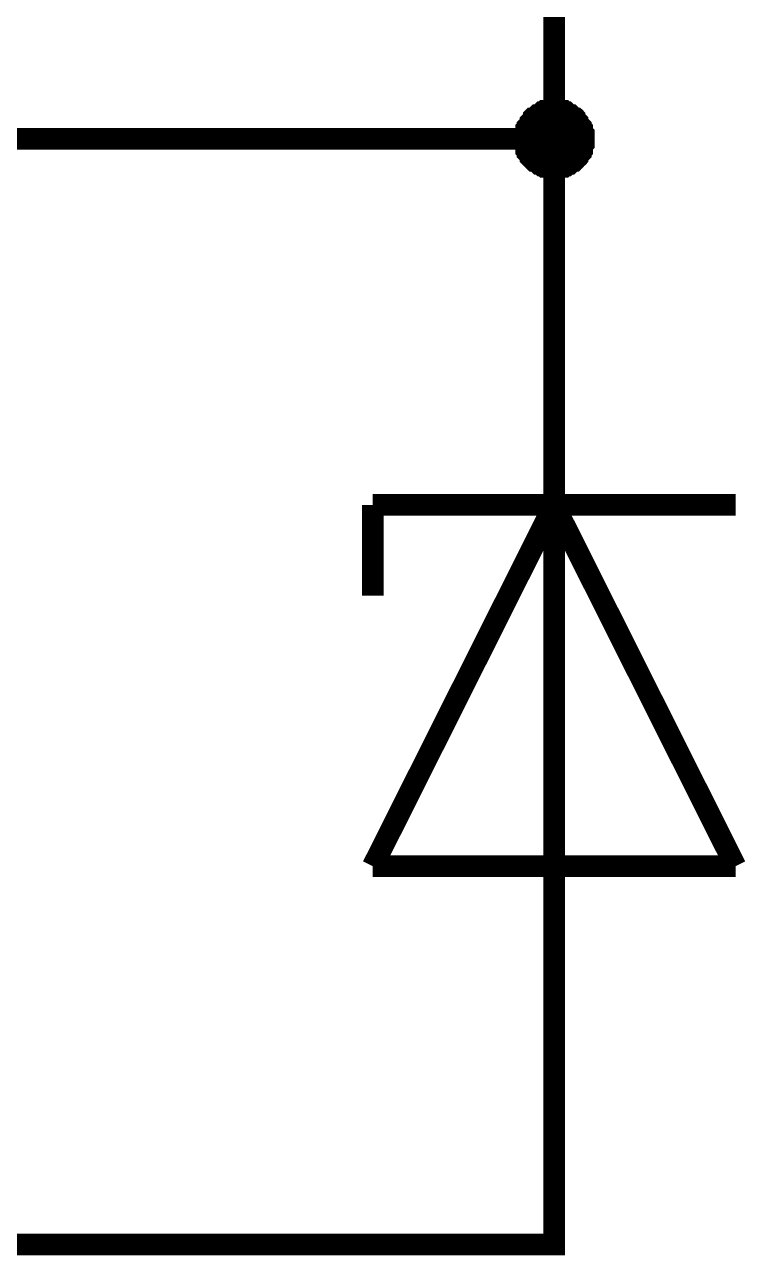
# Model space of a CAD drawing. Header units: millimetres. Extents: x 0 to 20.9, y 0 to 9.5.
# Drawn here: x 17.112 to 17.505, y 5.793 to 6.462 of the extents above; entities that cross this region are included whole.
import ezdxf

# ---------------------------------------------------------------- set-up
doc = ezdxf.new("R2010")
doc.units = ezdxf.units.MM
doc.header["$MEASUREMENT"] = 0
doc.layers.add('Sheet', color=255, linetype='Continuous')

msp = doc.modelspace()

# ---------------------------------------------------------------- linework, layer by layer
at = {"layer": 'Sheet'}
for points, const_width in [([(17.40015, 6.50598), (17.40015, 6.39989), (17, 6.39989)], 0.0118), ([(17.3801, 6.39989), (17.3801, 6.40072), (17.3801, 6.40156), (17.3801, 6.40323), (17.3801, 6.40406), (17.38093, 6.4049), (17.38093, 6.40573), (17.38093, 6.40657), (17.38177, 6.4074), (17.38177, 6.40824), (17.3826, 6.40907), (17.38344, 6.40991), (17.38344, 6.41075), (17.38427, 6.41158), (17.38511, 6.41242), (17.38511, 6.41325), (17.38595, 6.41409), (17.38678, 6.41492), (17.38762, 6.41492), (17.38845, 6.41576), (17.38929, 6.41659), (17.39012, 6.41659), (17.39096, 6.41743), (17.39179, 6.41826), (17.39263, 6.41826), (17.39346, 6.4191), (17.3943, 6.4191), (17.39513, 6.4191), (17.39597, 6.41993), (17.39681, 6.41993), (17.39848, 6.41993), (17.39931, 6.41993), (17.40015, 6.41993)], 0.0039), ([(17.3801, 6.39989), (17.3801, 6.40072), (17.3801, 6.40156), (17.3801, 6.40323), (17.3801, 6.40406), (17.38093, 6.4049), (17.38093, 6.40573), (17.38093, 6.40657), (17.38177, 6.4074), (17.38177, 6.40824), (17.3826, 6.40907), (17.38344, 6.40991), (17.38344, 6.41075), (17.38427, 6.41158), (17.38511, 6.41242), (17.38511, 6.41325), (17.38595, 6.41409), (17.38678, 6.41492), (17.38762, 6.41492), (17.38845, 6.41576), (17.38929, 6.41659), (17.39012, 6.41659), (17.39096, 6.41743), (17.39179, 6.41826), (17.39263, 6.41826), (17.39346, 6.4191), (17.3943, 6.4191), (17.39513, 6.4191), (17.39597, 6.41993), (17.39681, 6.41993), (17.39848, 6.41993), (17.39931, 6.41993), (17.40015, 6.41993)], 0.0039), ([(17.3801, 6.39989), (17.3801, 6.40072), (17.3801, 6.40156), (17.3801, 6.40323), (17.3801, 6.40406), (17.38093, 6.4049), (17.38093, 6.40573), (17.38093, 6.40657), (17.38177, 6.4074), (17.38177, 6.40824), (17.3826, 6.40907), (17.38344, 6.40991), (17.38344, 6.41075), (17.38427, 6.41158), (17.38511, 6.41242), (17.38511, 6.41325), (17.38595, 6.41409), (17.38678, 6.41492), (17.38762, 6.41492), (17.38845, 6.41576), (17.38929, 6.41659), (17.39012, 6.41659), (17.39096, 6.41743), (17.39179, 6.41826), (17.39263, 6.41826), (17.39346, 6.4191), (17.3943, 6.4191), (17.39513, 6.4191), (17.39597, 6.41993), (17.39681, 6.41993), (17.39848, 6.41993), (17.39931, 6.41993), (17.40015, 6.41993)], 0.0039), ([(17.3801, 6.39989), (17.3801, 6.40072), (17.3801, 6.40156), (17.3801, 6.40323), (17.3801, 6.40406), (17.38093, 6.4049), (17.38093, 6.40573), (17.38093, 6.40657), (17.38177, 6.4074), (17.38177, 6.40824), (17.3826, 6.40907), (17.38344, 6.40991), (17.38344, 6.41075), (17.38427, 6.41158), (17.38511, 6.41242), (17.38511, 6.41325), (17.38595, 6.41409), (17.38678, 6.41492), (17.38762, 6.41492), (17.38845, 6.41576), (17.38929, 6.41659), (17.39012, 6.41659), (17.39096, 6.41743), (17.39179, 6.41826), (17.39263, 6.41826), (17.39346, 6.4191), (17.3943, 6.4191), (17.39513, 6.4191), (17.39597, 6.41993), (17.39681, 6.41993), (17.39848, 6.41993), (17.39931, 6.41993), (17.40015, 6.41993)], 0.0039), ([(17.3801, 6.39989), (17.3801, 6.40072), (17.3801, 6.40156), (17.3801, 6.40323), (17.3801, 6.40406), (17.38093, 6.4049), (17.38093, 6.40573), (17.38093, 6.40657), (17.38177, 6.4074), (17.38177, 6.40824), (17.3826, 6.40907), (17.38344, 6.40991), (17.38344, 6.41075), (17.38427, 6.41158), (17.38511, 6.41242), (17.38511, 6.41325), (17.38595, 6.41409), (17.38678, 6.41492), (17.38762, 6.41492), (17.38845, 6.41576), (17.38929, 6.41659), (17.39012, 6.41659), (17.39096, 6.41743), (17.39179, 6.41826), (17.39263, 6.41826), (17.39346, 6.4191), (17.3943, 6.4191), (17.39513, 6.4191), (17.39597, 6.41993), (17.39681, 6.41993), (17.39848, 6.41993), (17.39931, 6.41993), (17.40015, 6.41993)], 0.0039), ([(17.3801, 6.39989), (17.3801, 6.40072), (17.3801, 6.40156), (17.3801, 6.40323), (17.3801, 6.40406), (17.38093, 6.4049), (17.38093, 6.40573), (17.38093, 6.40657), (17.38177, 6.4074), (17.38177, 6.40824), (17.3826, 6.40907), (17.38344, 6.40991), (17.38344, 6.41075), (17.38427, 6.41158), (17.38511, 6.41242), (17.38511, 6.41325), (17.38595, 6.41409), (17.38678, 6.41492), (17.38762, 6.41492), (17.38845, 6.41576), (17.38929, 6.41659), (17.39012, 6.41659), (17.39096, 6.41743), (17.39179, 6.41826), (17.39263, 6.41826), (17.39346, 6.4191), (17.3943, 6.4191), (17.39513, 6.4191), (17.39597, 6.41993), (17.39681, 6.41993), (17.39848, 6.41993), (17.39931, 6.41993), (17.40015, 6.41993)], 0.0039), ([(17.3801, 6.39989), (17.3801, 6.40072), (17.3801, 6.40156), (17.3801, 6.40323), (17.3801, 6.40406), (17.38093, 6.4049), (17.38093, 6.40573), (17.38093, 6.40657), (17.38177, 6.4074), (17.38177, 6.40824), (17.3826, 6.40907), (17.38344, 6.40991), (17.38344, 6.41075), (17.38427, 6.41158), (17.38511, 6.41242), (17.38511, 6.41325), (17.38595, 6.41409), (17.38678, 6.41492), (17.38762, 6.41492), (17.38845, 6.41576), (17.38929, 6.41659), (17.39012, 6.41659), (17.39096, 6.41743), (17.39179, 6.41826), (17.39263, 6.41826), (17.39346, 6.4191), (17.3943, 6.4191), (17.39513, 6.4191), (17.39597, 6.41993), (17.39681, 6.41993), (17.39848, 6.41993), (17.39931, 6.41993), (17.40015, 6.41993)], 0.0039), ([(17.3801, 6.39989), (17.3801, 6.40072), (17.3801, 6.40156), (17.3801, 6.40323), (17.3801, 6.40406), (17.38093, 6.4049), (17.38093, 6.40573), (17.38093, 6.40657), (17.38177, 6.4074), (17.38177, 6.40824), (17.3826, 6.40907), (17.38344, 6.40991), (17.38344, 6.41075), (17.38427, 6.41158), (17.38511, 6.41242), (17.38511, 6.41325), (17.38595, 6.41409), (17.38678, 6.41492), (17.38762, 6.41492), (17.38845, 6.41576), (17.38929, 6.41659), (17.39012, 6.41659), (17.39096, 6.41743), (17.39179, 6.41826), (17.39263, 6.41826), (17.39346, 6.4191), (17.3943, 6.4191), (17.39513, 6.4191), (17.39597, 6.41993), (17.39681, 6.41993), (17.39848, 6.41993), (17.39931, 6.41993), (17.40015, 6.41993)], 0.0039), ([(17.40015, 6.41993), (17.40015, 6.41993)], 0.0039), ([(17.40015, 6.41993), (17.40098, 6.41993), (17.40182, 6.41993), (17.40349, 6.41993), (17.40432, 6.41993), (17.40516, 6.4191), (17.40599, 6.4191), (17.40683, 6.4191), (17.40767, 6.41826), (17.4085, 6.41826), (17.40934, 6.41743), (17.41017, 6.41659), (17.41101, 6.41659), (17.41184, 6.41576), (17.41268, 6.41492), (17.41351, 6.41492), (17.41435, 6.41409), (17.41518, 6.41325), (17.41518, 6.41242), (17.41602, 6.41158), (17.41685, 6.41075), (17.41685, 6.40991), (17.41769, 6.40907), (17.41853, 6.40824), (17.41853, 6.4074), (17.41936, 6.40657), (17.41936, 6.40573), (17.41936, 6.4049), (17.4202, 6.40406), (17.4202, 6.40323), (17.4202, 6.40156), (17.4202, 6.40072), (17.4202, 6.39989)], 0.0039), ([(17.40015, 6.41993), (17.40015, 6.41993)], 0.0039), ([(17.40015, 6.41993), (17.40098, 6.41993), (17.40182, 6.41993), (17.40349, 6.41993), (17.40432, 6.41993), (17.40516, 6.4191), (17.40599, 6.4191), (17.40683, 6.4191), (17.40767, 6.41826), (17.4085, 6.41826), (17.40934, 6.41743), (17.41017, 6.41659), (17.41101, 6.41659), (17.41184, 6.41576), (17.41268, 6.41492), (17.41351, 6.41492), (17.41435, 6.41409), (17.41518, 6.41325), (17.41518, 6.41242), (17.41602, 6.41158), (17.41685, 6.41075), (17.41685, 6.40991), (17.41769, 6.40907), (17.41853, 6.40824), (17.41853, 6.4074), (17.41936, 6.40657), (17.41936, 6.40573), (17.41936, 6.4049), (17.4202, 6.40406), (17.4202, 6.40323), (17.4202, 6.40156), (17.4202, 6.40072), (17.4202, 6.39989)], 0.0039), ([(17.40015, 6.41993), (17.40015, 6.41993)], 0.0039), ([(17.40015, 6.41993), (17.40098, 6.41993), (17.40182, 6.41993), (17.40349, 6.41993), (17.40432, 6.41993), (17.40516, 6.4191), (17.40599, 6.4191), (17.40683, 6.4191), (17.40767, 6.41826), (17.4085, 6.41826), (17.40934, 6.41743), (17.41017, 6.41659), (17.41101, 6.41659), (17.41184, 6.41576), (17.41268, 6.41492), (17.41351, 6.41492), (17.41435, 6.41409), (17.41518, 6.41325), (17.41518, 6.41242), (17.41602, 6.41158), (17.41685, 6.41075), (17.41685, 6.40991), (17.41769, 6.40907), (17.41853, 6.40824), (17.41853, 6.4074), (17.41936, 6.40657), (17.41936, 6.40573), (17.41936, 6.4049), (17.4202, 6.40406), (17.4202, 6.40323), (17.4202, 6.40156), (17.4202, 6.40072), (17.4202, 6.39989)], 0.0039), ([(17.40015, 6.41993), (17.40015, 6.41993)], 0.0039), ([(17.40015, 6.41993), (17.40098, 6.41993), (17.40182, 6.41993), (17.40349, 6.41993), (17.40432, 6.41993), (17.40516, 6.4191), (17.40599, 6.4191), (17.40683, 6.4191), (17.40767, 6.41826), (17.4085, 6.41826), (17.40934, 6.41743), (17.41017, 6.41659), (17.41101, 6.41659), (17.41184, 6.41576), (17.41268, 6.41492), (17.41351, 6.41492), (17.41435, 6.41409), (17.41518, 6.41325), (17.41518, 6.41242), (17.41602, 6.41158), (17.41685, 6.41075), (17.41685, 6.40991), (17.41769, 6.40907), (17.41853, 6.40824), (17.41853, 6.4074), (17.41936, 6.40657), (17.41936, 6.40573), (17.41936, 6.4049), (17.4202, 6.40406), (17.4202, 6.40323), (17.4202, 6.40156), (17.4202, 6.40072), (17.4202, 6.39989)], 0.0039), ([(17.40015, 6.41993), (17.40015, 6.41993)], 0.0039), ([(17.40015, 6.41993), (17.40098, 6.41993), (17.40182, 6.41993), (17.40349, 6.41993), (17.40432, 6.41993), (17.40516, 6.4191), (17.40599, 6.4191), (17.40683, 6.4191), (17.40767, 6.41826), (17.4085, 6.41826), (17.40934, 6.41743), (17.41017, 6.41659), (17.41101, 6.41659), (17.41184, 6.41576), (17.41268, 6.41492), (17.41351, 6.41492), (17.41435, 6.41409), (17.41518, 6.41325), (17.41518, 6.41242), (17.41602, 6.41158), (17.41685, 6.41075), (17.41685, 6.40991), (17.41769, 6.40907), (17.41853, 6.40824), (17.41853, 6.4074), (17.41936, 6.40657), (17.41936, 6.40573), (17.41936, 6.4049), (17.4202, 6.40406), (17.4202, 6.40323), (17.4202, 6.40156), (17.4202, 6.40072), (17.4202, 6.39989)], 0.0039), ([(17.40015, 6.41993), (17.40015, 6.41993)], 0.0039), ([(17.40015, 6.41993), (17.40098, 6.41993), (17.40182, 6.41993), (17.40349, 6.41993), (17.40432, 6.41993), (17.40516, 6.4191), (17.40599, 6.4191), (17.40683, 6.4191), (17.40767, 6.41826), (17.4085, 6.41826), (17.40934, 6.41743), (17.41017, 6.41659), (17.41101, 6.41659), (17.41184, 6.41576), (17.41268, 6.41492), (17.41351, 6.41492), (17.41435, 6.41409), (17.41518, 6.41325), (17.41518, 6.41242), (17.41602, 6.41158), (17.41685, 6.41075), (17.41685, 6.40991), (17.41769, 6.40907), (17.41853, 6.40824), (17.41853, 6.4074), (17.41936, 6.40657), (17.41936, 6.40573), (17.41936, 6.4049), (17.4202, 6.40406), (17.4202, 6.40323), (17.4202, 6.40156), (17.4202, 6.40072), (17.4202, 6.39989)], 0.0039), ([(17.40015, 6.41993), (17.40015, 6.41993)], 0.0039), ([(17.40015, 6.41993), (17.40098, 6.41993), (17.40182, 6.41993), (17.40349, 6.41993), (17.40432, 6.41993), (17.40516, 6.4191), (17.40599, 6.4191), (17.40683, 6.4191), (17.40767, 6.41826), (17.4085, 6.41826), (17.40934, 6.41743), (17.41017, 6.41659), (17.41101, 6.41659), (17.41184, 6.41576), (17.41268, 6.41492), (17.41351, 6.41492), (17.41435, 6.41409), (17.41518, 6.41325), (17.41518, 6.41242), (17.41602, 6.41158), (17.41685, 6.41075), (17.41685, 6.40991), (17.41769, 6.40907), (17.41853, 6.40824), (17.41853, 6.4074), (17.41936, 6.40657), (17.41936, 6.40573), (17.41936, 6.4049), (17.4202, 6.40406), (17.4202, 6.40323), (17.4202, 6.40156), (17.4202, 6.40072), (17.4202, 6.39989)], 0.0039), ([(17.40015, 6.41993), (17.40015, 6.41993)], 0.0039), ([(17.40015, 6.41993), (17.40098, 6.41993), (17.40182, 6.41993), (17.40349, 6.41993), (17.40432, 6.41993), (17.40516, 6.4191), (17.40599, 6.4191), (17.40683, 6.4191), (17.40767, 6.41826), (17.4085, 6.41826), (17.40934, 6.41743), (17.41017, 6.41659), (17.41101, 6.41659), (17.41184, 6.41576), (17.41268, 6.41492), (17.41351, 6.41492), (17.41435, 6.41409), (17.41518, 6.41325), (17.41518, 6.41242), (17.41602, 6.41158), (17.41685, 6.41075), (17.41685, 6.40991), (17.41769, 6.40907), (17.41853, 6.40824), (17.41853, 6.4074), (17.41936, 6.40657), (17.41936, 6.40573), (17.41936, 6.4049), (17.4202, 6.40406), (17.4202, 6.40323), (17.4202, 6.40156), (17.4202, 6.40072), (17.4202, 6.39989)], 0.0039), ([(17.40015, 6.29964), (17.40015, 6.39989)], 0.0118), ([(17.40015, 6.37984), (17.39931, 6.37984), (17.39848, 6.37984), (17.39681, 6.37984), (17.39597, 6.37984), (17.39513, 6.38067), (17.3943, 6.38067), (17.39346, 6.38067), (17.39263, 6.38151), (17.39179, 6.38151), (17.39096, 6.38234), (17.39012, 6.38234), (17.38929, 6.38318), (17.38845, 6.38401), (17.38762, 6.38401), (17.38678, 6.38485), (17.38595, 6.38568), (17.38511, 6.38652), (17.38511, 6.38652), (17.38427, 6.38735), (17.38344, 6.38819), (17.38344, 6.38903), (17.3826, 6.38986), (17.38177, 6.3907), (17.38177, 6.39153), (17.38093, 6.39237), (17.38093, 6.39404), (17.38093, 6.39487), (17.3801, 6.39571), (17.3801, 6.39654), (17.3801, 6.39738), (17.3801, 6.39905), (17.3801, 6.39989)], 0.0039), ([(17.3801, 6.39989), (17.3801, 6.39989)], 0.0039), ([(17.40015, 6.37984), (17.39931, 6.37984), (17.39848, 6.37984), (17.39681, 6.37984), (17.39597, 6.37984), (17.39513, 6.38067), (17.3943, 6.38067), (17.39346, 6.38067), (17.39263, 6.38151), (17.39179, 6.38151), (17.39096, 6.38234), (17.39012, 6.38234), (17.38929, 6.38318), (17.38845, 6.38401), (17.38762, 6.38401), (17.38678, 6.38485), (17.38595, 6.38568), (17.38511, 6.38652), (17.38511, 6.38652), (17.38427, 6.38735), (17.38344, 6.38819), (17.38344, 6.38903), (17.3826, 6.38986), (17.38177, 6.3907), (17.38177, 6.39153), (17.38093, 6.39237), (17.38093, 6.39404), (17.38093, 6.39487), (17.3801, 6.39571), (17.3801, 6.39654), (17.3801, 6.39738), (17.3801, 6.39905), (17.3801, 6.39989)], 0.0039), ([(17.3801, 6.39989), (17.3801, 6.39989)], 0.0039), ([(17.40015, 6.37984), (17.39931, 6.37984), (17.39848, 6.37984), (17.39681, 6.37984), (17.39597, 6.37984), (17.39513, 6.38067), (17.3943, 6.38067), (17.39346, 6.38067), (17.39263, 6.38151), (17.39179, 6.38151), (17.39096, 6.38234), (17.39012, 6.38234), (17.38929, 6.38318), (17.38845, 6.38401), (17.38762, 6.38401), (17.38678, 6.38485), (17.38595, 6.38568), (17.38511, 6.38652), (17.38511, 6.38652), (17.38427, 6.38735), (17.38344, 6.38819), (17.38344, 6.38903), (17.3826, 6.38986), (17.38177, 6.3907), (17.38177, 6.39153), (17.38093, 6.39237), (17.38093, 6.39404), (17.38093, 6.39487), (17.3801, 6.39571), (17.3801, 6.39654), (17.3801, 6.39738), (17.3801, 6.39905), (17.3801, 6.39989)], 0.0039), ([(17.3801, 6.39989), (17.3801, 6.39989)], 0.0039), ([(17.40015, 6.37984), (17.39931, 6.37984), (17.39848, 6.37984), (17.39681, 6.37984), (17.39597, 6.37984), (17.39513, 6.38067), (17.3943, 6.38067), (17.39346, 6.38067), (17.39263, 6.38151), (17.39179, 6.38151), (17.39096, 6.38234), (17.39012, 6.38234), (17.38929, 6.38318), (17.38845, 6.38401), (17.38762, 6.38401), (17.38678, 6.38485), (17.38595, 6.38568), (17.38511, 6.38652), (17.38511, 6.38652), (17.38427, 6.38735), (17.38344, 6.38819), (17.38344, 6.38903), (17.3826, 6.38986), (17.38177, 6.3907), (17.38177, 6.39153), (17.38093, 6.39237), (17.38093, 6.39404), (17.38093, 6.39487), (17.3801, 6.39571), (17.3801, 6.39654), (17.3801, 6.39738), (17.3801, 6.39905), (17.3801, 6.39989)], 0.0039), ([(17.3801, 6.39989), (17.3801, 6.39989)], 0.0039), ([(17.40015, 6.37984), (17.39931, 6.37984), (17.39848, 6.37984), (17.39681, 6.37984), (17.39597, 6.37984), (17.39513, 6.38067), (17.3943, 6.38067), (17.39346, 6.38067), (17.39263, 6.38151), (17.39179, 6.38151), (17.39096, 6.38234), (17.39012, 6.38234), (17.38929, 6.38318), (17.38845, 6.38401), (17.38762, 6.38401), (17.38678, 6.38485), (17.38595, 6.38568), (17.38511, 6.38652), (17.38511, 6.38652), (17.38427, 6.38735), (17.38344, 6.38819), (17.38344, 6.38903), (17.3826, 6.38986), (17.38177, 6.3907), (17.38177, 6.39153), (17.38093, 6.39237), (17.38093, 6.39404), (17.38093, 6.39487), (17.3801, 6.39571), (17.3801, 6.39654), (17.3801, 6.39738), (17.3801, 6.39905), (17.3801, 6.39989)], 0.0039), ([(17.3801, 6.39989), (17.3801, 6.39989)], 0.0039), ([(17.40015, 6.37984), (17.39931, 6.37984), (17.39848, 6.37984), (17.39681, 6.37984), (17.39597, 6.37984), (17.39513, 6.38067), (17.3943, 6.38067), (17.39346, 6.38067), (17.39263, 6.38151), (17.39179, 6.38151), (17.39096, 6.38234), (17.39012, 6.38234), (17.38929, 6.38318), (17.38845, 6.38401), (17.38762, 6.38401), (17.38678, 6.38485), (17.38595, 6.38568), (17.38511, 6.38652), (17.38511, 6.38652), (17.38427, 6.38735), (17.38344, 6.38819), (17.38344, 6.38903), (17.3826, 6.38986), (17.38177, 6.3907), (17.38177, 6.39153), (17.38093, 6.39237), (17.38093, 6.39404), (17.38093, 6.39487), (17.3801, 6.39571), (17.3801, 6.39654), (17.3801, 6.39738), (17.3801, 6.39905), (17.3801, 6.39989)], 0.0039), ([(17.3801, 6.39989), (17.3801, 6.39989)], 0.0039), ([(17.40015, 6.37984), (17.39931, 6.37984), (17.39848, 6.37984), (17.39681, 6.37984), (17.39597, 6.37984), (17.39513, 6.38067), (17.3943, 6.38067), (17.39346, 6.38067), (17.39263, 6.38151), (17.39179, 6.38151), (17.39096, 6.38234), (17.39012, 6.38234), (17.38929, 6.38318), (17.38845, 6.38401), (17.38762, 6.38401), (17.38678, 6.38485), (17.38595, 6.38568), (17.38511, 6.38652), (17.38511, 6.38652), (17.38427, 6.38735), (17.38344, 6.38819), (17.38344, 6.38903), (17.3826, 6.38986), (17.38177, 6.3907), (17.38177, 6.39153), (17.38093, 6.39237), (17.38093, 6.39404), (17.38093, 6.39487), (17.3801, 6.39571), (17.3801, 6.39654), (17.3801, 6.39738), (17.3801, 6.39905), (17.3801, 6.39989)], 0.0039), ([(17.3801, 6.39989), (17.3801, 6.39989)], 0.0039), ([(17.40015, 6.37984), (17.39931, 6.37984), (17.39848, 6.37984), (17.39681, 6.37984), (17.39597, 6.37984), (17.39513, 6.38067), (17.3943, 6.38067), (17.39346, 6.38067), (17.39263, 6.38151), (17.39179, 6.38151), (17.39096, 6.38234), (17.39012, 6.38234), (17.38929, 6.38318), (17.38845, 6.38401), (17.38762, 6.38401), (17.38678, 6.38485), (17.38595, 6.38568), (17.38511, 6.38652), (17.38511, 6.38652), (17.38427, 6.38735), (17.38344, 6.38819), (17.38344, 6.38903), (17.3826, 6.38986), (17.38177, 6.3907), (17.38177, 6.39153), (17.38093, 6.39237), (17.38093, 6.39404), (17.38093, 6.39487), (17.3801, 6.39571), (17.3801, 6.39654), (17.3801, 6.39738), (17.3801, 6.39905), (17.3801, 6.39989)], 0.0039), ([(17.3801, 6.39989), (17.3801, 6.39989)], 0.0039), ([(17.4202, 6.39989), (17.4202, 6.39905), (17.4202, 6.39738), (17.4202, 6.39654), (17.4202, 6.39571), (17.41936, 6.39487), (17.41936, 6.39404), (17.41936, 6.39237), (17.41853, 6.39153), (17.41853, 6.3907), (17.41769, 6.38986), (17.41685, 6.38903), (17.41685, 6.38819), (17.41602, 6.38735), (17.41518, 6.38652), (17.41518, 6.38652), (17.41435, 6.38568), (17.41351, 6.38485), (17.41268, 6.38401), (17.41184, 6.38401), (17.41101, 6.38318), (17.41017, 6.38234), (17.40934, 6.38234), (17.4085, 6.38151), (17.40767, 6.38151), (17.40683, 6.38067), (17.40599, 6.38067), (17.40516, 6.38067), (17.40432, 6.37984), (17.40349, 6.37984), (17.40182, 6.37984), (17.40098, 6.37984), (17.40015, 6.37984)], 0.0039), ([(17.4202, 6.39989), (17.4202, 6.39905), (17.4202, 6.39738), (17.4202, 6.39654), (17.4202, 6.39571), (17.41936, 6.39487), (17.41936, 6.39404), (17.41936, 6.39237), (17.41853, 6.39153), (17.41853, 6.3907), (17.41769, 6.38986), (17.41685, 6.38903), (17.41685, 6.38819), (17.41602, 6.38735), (17.41518, 6.38652), (17.41518, 6.38652), (17.41435, 6.38568), (17.41351, 6.38485), (17.41268, 6.38401), (17.41184, 6.38401), (17.41101, 6.38318), (17.41017, 6.38234), (17.40934, 6.38234), (17.4085, 6.38151), (17.40767, 6.38151), (17.40683, 6.38067), (17.40599, 6.38067), (17.40516, 6.38067), (17.40432, 6.37984), (17.40349, 6.37984), (17.40182, 6.37984), (17.40098, 6.37984), (17.40015, 6.37984)], 0.0039), ([(17.4202, 6.39989), (17.4202, 6.39905), (17.4202, 6.39738), (17.4202, 6.39654), (17.4202, 6.39571), (17.41936, 6.39487), (17.41936, 6.39404), (17.41936, 6.39237), (17.41853, 6.39153), (17.41853, 6.3907), (17.41769, 6.38986), (17.41685, 6.38903), (17.41685, 6.38819), (17.41602, 6.38735), (17.41518, 6.38652), (17.41518, 6.38652), (17.41435, 6.38568), (17.41351, 6.38485), (17.41268, 6.38401), (17.41184, 6.38401), (17.41101, 6.38318), (17.41017, 6.38234), (17.40934, 6.38234), (17.4085, 6.38151), (17.40767, 6.38151), (17.40683, 6.38067), (17.40599, 6.38067), (17.40516, 6.38067), (17.40432, 6.37984), (17.40349, 6.37984), (17.40182, 6.37984), (17.40098, 6.37984), (17.40015, 6.37984)], 0.0039), ([(17.4202, 6.39989), (17.4202, 6.39905), (17.4202, 6.39738), (17.4202, 6.39654), (17.4202, 6.39571), (17.41936, 6.39487), (17.41936, 6.39404), (17.41936, 6.39237), (17.41853, 6.39153), (17.41853, 6.3907), (17.41769, 6.38986), (17.41685, 6.38903), (17.41685, 6.38819), (17.41602, 6.38735), (17.41518, 6.38652), (17.41518, 6.38652), (17.41435, 6.38568), (17.41351, 6.38485), (17.41268, 6.38401), (17.41184, 6.38401), (17.41101, 6.38318), (17.41017, 6.38234), (17.40934, 6.38234), (17.4085, 6.38151), (17.40767, 6.38151), (17.40683, 6.38067), (17.40599, 6.38067), (17.40516, 6.38067), (17.40432, 6.37984), (17.40349, 6.37984), (17.40182, 6.37984), (17.40098, 6.37984), (17.40015, 6.37984)], 0.0039), ([(17.4202, 6.39989), (17.4202, 6.39905), (17.4202, 6.39738), (17.4202, 6.39654), (17.4202, 6.39571), (17.41936, 6.39487), (17.41936, 6.39404), (17.41936, 6.39237), (17.41853, 6.39153), (17.41853, 6.3907), (17.41769, 6.38986), (17.41685, 6.38903), (17.41685, 6.38819), (17.41602, 6.38735), (17.41518, 6.38652), (17.41518, 6.38652), (17.41435, 6.38568), (17.41351, 6.38485), (17.41268, 6.38401), (17.41184, 6.38401), (17.41101, 6.38318), (17.41017, 6.38234), (17.40934, 6.38234), (17.4085, 6.38151), (17.40767, 6.38151), (17.40683, 6.38067), (17.40599, 6.38067), (17.40516, 6.38067), (17.40432, 6.37984), (17.40349, 6.37984), (17.40182, 6.37984), (17.40098, 6.37984), (17.40015, 6.37984)], 0.0039), ([(17.4202, 6.39989), (17.4202, 6.39905), (17.4202, 6.39738), (17.4202, 6.39654), (17.4202, 6.39571), (17.41936, 6.39487), (17.41936, 6.39404), (17.41936, 6.39237), (17.41853, 6.39153), (17.41853, 6.3907), (17.41769, 6.38986), (17.41685, 6.38903), (17.41685, 6.38819), (17.41602, 6.38735), (17.41518, 6.38652), (17.41518, 6.38652), (17.41435, 6.38568), (17.41351, 6.38485), (17.41268, 6.38401), (17.41184, 6.38401), (17.41101, 6.38318), (17.41017, 6.38234), (17.40934, 6.38234), (17.4085, 6.38151), (17.40767, 6.38151), (17.40683, 6.38067), (17.40599, 6.38067), (17.40516, 6.38067), (17.40432, 6.37984), (17.40349, 6.37984), (17.40182, 6.37984), (17.40098, 6.37984), (17.40015, 6.37984)], 0.0039), ([(17.4202, 6.39989), (17.4202, 6.39905), (17.4202, 6.39738), (17.4202, 6.39654), (17.4202, 6.39571), (17.41936, 6.39487), (17.41936, 6.39404), (17.41936, 6.39237), (17.41853, 6.39153), (17.41853, 6.3907), (17.41769, 6.38986), (17.41685, 6.38903), (17.41685, 6.38819), (17.41602, 6.38735), (17.41518, 6.38652), (17.41518, 6.38652), (17.41435, 6.38568), (17.41351, 6.38485), (17.41268, 6.38401), (17.41184, 6.38401), (17.41101, 6.38318), (17.41017, 6.38234), (17.40934, 6.38234), (17.4085, 6.38151), (17.40767, 6.38151), (17.40683, 6.38067), (17.40599, 6.38067), (17.40516, 6.38067), (17.40432, 6.37984), (17.40349, 6.37984), (17.40182, 6.37984), (17.40098, 6.37984), (17.40015, 6.37984)], 0.0039), ([(17.4202, 6.39989), (17.4202, 6.39905), (17.4202, 6.39738), (17.4202, 6.39654), (17.4202, 6.39571), (17.41936, 6.39487), (17.41936, 6.39404), (17.41936, 6.39237), (17.41853, 6.39153), (17.41853, 6.3907), (17.41769, 6.38986), (17.41685, 6.38903), (17.41685, 6.38819), (17.41602, 6.38735), (17.41518, 6.38652), (17.41518, 6.38652), (17.41435, 6.38568), (17.41351, 6.38485), (17.41268, 6.38401), (17.41184, 6.38401), (17.41101, 6.38318), (17.41017, 6.38234), (17.40934, 6.38234), (17.4085, 6.38151), (17.40767, 6.38151), (17.40683, 6.38067), (17.40599, 6.38067), (17.40516, 6.38067), (17.40432, 6.37984), (17.40349, 6.37984), (17.40182, 6.37984), (17.40098, 6.37984), (17.40015, 6.37984)], 0.0039), ([(17.4202, 6.39989), (17.4202, 6.39989), (17.4202, 6.39989), (17.4202, 6.39989), (17.4202, 6.39989), (17.4202, 6.39989), (17.4202, 6.39989), (17.4202, 6.39989), (17.4202, 6.39989), (17.4202, 6.39989), (17.4202, 6.39989), (17.4202, 6.39989), (17.4202, 6.39989), (17.4202, 6.39989), (17.4202, 6.39989), (17.4202, 6.39989), (17.4202, 6.39989), (17.4202, 6.39989), (17.4202, 6.39989), (17.4202, 6.39989), (17.4202, 6.39989), (17.4202, 6.39989), (17.4202, 6.39989), (17.4202, 6.39989), (17.4202, 6.39989), (17.4202, 6.39989), (17.4202, 6.39989), (17.4202, 6.39989), (17.4202, 6.39989), (17.4202, 6.39989), (17.4202, 6.39989), (17.4202, 6.39989), (17.4202, 6.39989)], 0.0039), ([(17.4202, 6.39989), (17.4202, 6.39989)], 0.0039), ([(17.4202, 6.39989), (17.4202, 6.39989), (17.4202, 6.39989), (17.4202, 6.39989), (17.4202, 6.39989), (17.4202, 6.39989), (17.4202, 6.39989), (17.4202, 6.39989), (17.4202, 6.39989), (17.4202, 6.39989), (17.4202, 6.39989), (17.4202, 6.39989), (17.4202, 6.39989), (17.4202, 6.39989), (17.4202, 6.39989), (17.4202, 6.39989), (17.4202, 6.39989), (17.4202, 6.39989), (17.4202, 6.39989), (17.4202, 6.39989), (17.4202, 6.39989), (17.4202, 6.39989), (17.4202, 6.39989), (17.4202, 6.39989), (17.4202, 6.39989), (17.4202, 6.39989), (17.4202, 6.39989), (17.4202, 6.39989), (17.4202, 6.39989), (17.4202, 6.39989), (17.4202, 6.39989), (17.4202, 6.39989), (17.4202, 6.39989)], 0.0039), ([(17.4202, 6.39989), (17.4202, 6.39989)], 0.0039), ([(17.4202, 6.39989), (17.4202, 6.39989), (17.4202, 6.39989), (17.4202, 6.39989), (17.4202, 6.39989), (17.4202, 6.39989), (17.4202, 6.39989), (17.4202, 6.39989), (17.4202, 6.39989), (17.4202, 6.39989), (17.4202, 6.39989), (17.4202, 6.39989), (17.4202, 6.39989), (17.4202, 6.39989), (17.4202, 6.39989), (17.4202, 6.39989), (17.4202, 6.39989), (17.4202, 6.39989), (17.4202, 6.39989), (17.4202, 6.39989), (17.4202, 6.39989), (17.4202, 6.39989), (17.4202, 6.39989), (17.4202, 6.39989), (17.4202, 6.39989), (17.4202, 6.39989), (17.4202, 6.39989), (17.4202, 6.39989), (17.4202, 6.39989), (17.4202, 6.39989), (17.4202, 6.39989), (17.4202, 6.39989), (17.4202, 6.39989)], 0.0039), ([(17.4202, 6.39989), (17.4202, 6.39989)], 0.0039), ([(17.4202, 6.39989), (17.4202, 6.39989), (17.4202, 6.39989), (17.4202, 6.39989), (17.4202, 6.39989), (17.4202, 6.39989), (17.4202, 6.39989), (17.4202, 6.39989), (17.4202, 6.39989), (17.4202, 6.39989), (17.4202, 6.39989), (17.4202, 6.39989), (17.4202, 6.39989), (17.4202, 6.39989), (17.4202, 6.39989), (17.4202, 6.39989), (17.4202, 6.39989), (17.4202, 6.39989), (17.4202, 6.39989), (17.4202, 6.39989), (17.4202, 6.39989), (17.4202, 6.39989), (17.4202, 6.39989), (17.4202, 6.39989), (17.4202, 6.39989), (17.4202, 6.39989), (17.4202, 6.39989), (17.4202, 6.39989), (17.4202, 6.39989), (17.4202, 6.39989), (17.4202, 6.39989), (17.4202, 6.39989), (17.4202, 6.39989)], 0.0039), ([(17.4202, 6.39989), (17.4202, 6.39989)], 0.0039), ([(17.4202, 6.39989), (17.4202, 6.39989), (17.4202, 6.39989), (17.4202, 6.39989), (17.4202, 6.39989), (17.4202, 6.39989), (17.4202, 6.39989), (17.4202, 6.39989), (17.4202, 6.39989), (17.4202, 6.39989), (17.4202, 6.39989), (17.4202, 6.39989), (17.4202, 6.39989), (17.4202, 6.39989), (17.4202, 6.39989), (17.4202, 6.39989), (17.4202, 6.39989), (17.4202, 6.39989), (17.4202, 6.39989), (17.4202, 6.39989), (17.4202, 6.39989), (17.4202, 6.39989), (17.4202, 6.39989), (17.4202, 6.39989), (17.4202, 6.39989), (17.4202, 6.39989), (17.4202, 6.39989), (17.4202, 6.39989), (17.4202, 6.39989), (17.4202, 6.39989), (17.4202, 6.39989), (17.4202, 6.39989), (17.4202, 6.39989)], 0.0039), ([(17.4202, 6.39989), (17.4202, 6.39989)], 0.0039), ([(17.4202, 6.39989), (17.4202, 6.39989), (17.4202, 6.39989), (17.4202, 6.39989), (17.4202, 6.39989), (17.4202, 6.39989), (17.4202, 6.39989), (17.4202, 6.39989), (17.4202, 6.39989), (17.4202, 6.39989), (17.4202, 6.39989), (17.4202, 6.39989), (17.4202, 6.39989), (17.4202, 6.39989), (17.4202, 6.39989), (17.4202, 6.39989), (17.4202, 6.39989), (17.4202, 6.39989), (17.4202, 6.39989), (17.4202, 6.39989), (17.4202, 6.39989), (17.4202, 6.39989), (17.4202, 6.39989), (17.4202, 6.39989), (17.4202, 6.39989), (17.4202, 6.39989), (17.4202, 6.39989), (17.4202, 6.39989), (17.4202, 6.39989), (17.4202, 6.39989), (17.4202, 6.39989), (17.4202, 6.39989), (17.4202, 6.39989)], 0.0039), ([(17.4202, 6.39989), (17.4202, 6.39989)], 0.0039), ([(17.4202, 6.39989), (17.4202, 6.39989), (17.4202, 6.39989), (17.4202, 6.39989), (17.4202, 6.39989), (17.4202, 6.39989), (17.4202, 6.39989), (17.4202, 6.39989), (17.4202, 6.39989), (17.4202, 6.39989), (17.4202, 6.39989), (17.4202, 6.39989), (17.4202, 6.39989), (17.4202, 6.39989), (17.4202, 6.39989), (17.4202, 6.39989), (17.4202, 6.39989), (17.4202, 6.39989), (17.4202, 6.39989), (17.4202, 6.39989), (17.4202, 6.39989), (17.4202, 6.39989), (17.4202, 6.39989), (17.4202, 6.39989), (17.4202, 6.39989), (17.4202, 6.39989), (17.4202, 6.39989), (17.4202, 6.39989), (17.4202, 6.39989), (17.4202, 6.39989), (17.4202, 6.39989), (17.4202, 6.39989), (17.4202, 6.39989)], 0.0039), ([(17.4202, 6.39989), (17.4202, 6.39989)], 0.0039), ([(17.4202, 6.39989), (17.4202, 6.39989), (17.4202, 6.39989), (17.4202, 6.39989), (17.4202, 6.39989), (17.4202, 6.39989), (17.4202, 6.39989), (17.4202, 6.39989), (17.4202, 6.39989), (17.4202, 6.39989), (17.4202, 6.39989), (17.4202, 6.39989), (17.4202, 6.39989), (17.4202, 6.39989), (17.4202, 6.39989), (17.4202, 6.39989), (17.4202, 6.39989), (17.4202, 6.39989), (17.4202, 6.39989), (17.4202, 6.39989), (17.4202, 6.39989), (17.4202, 6.39989), (17.4202, 6.39989), (17.4202, 6.39989), (17.4202, 6.39989), (17.4202, 6.39989), (17.4202, 6.39989), (17.4202, 6.39989), (17.4202, 6.39989), (17.4202, 6.39989), (17.4202, 6.39989), (17.4202, 6.39989), (17.4202, 6.39989)], 0.0039), ([(17.4202, 6.39989), (17.4202, 6.39989)], 0.0039), ([(17.40015, 6.20106), (17.40015, 6.29964)], 0.0118), ([(17.49872, 6.20106), (17.30157, 6.20106)], 0.0118), ([(17.30157, 6.00475), (17.40015, 6.20106)], 0.0118), ([(17.30157, 6.20106), (17.30157, 6.15178)], 0.0118), ([(17.40015, 6.00475), (17.40015, 6.20106)], 0.0118), ([(17.40015, 6.20106), (17.49872, 6.00475)], 0.0118), ([(17.49872, 6.00475), (17.30157, 6.00475)], 0.0118), ([(17.40015, 6.00475), (17.40015, 5.90617)], 0.0118), ([(17.40015, 5.90617), (17.40015, 5.79924), (17, 5.79924)], 0.0118)]:
    msp.add_lwpolyline(points, dxfattribs=dict(at, const_width=const_width))
at = {"layer": 'Sheet', "const_width": 0.02}
msp.add_lwpolyline([(17.39, 6.4, 1), (17.41, 6.4, 1)], format="xyb", close=True, dxfattribs=at)

doc.saveas('drawing.dxf')
